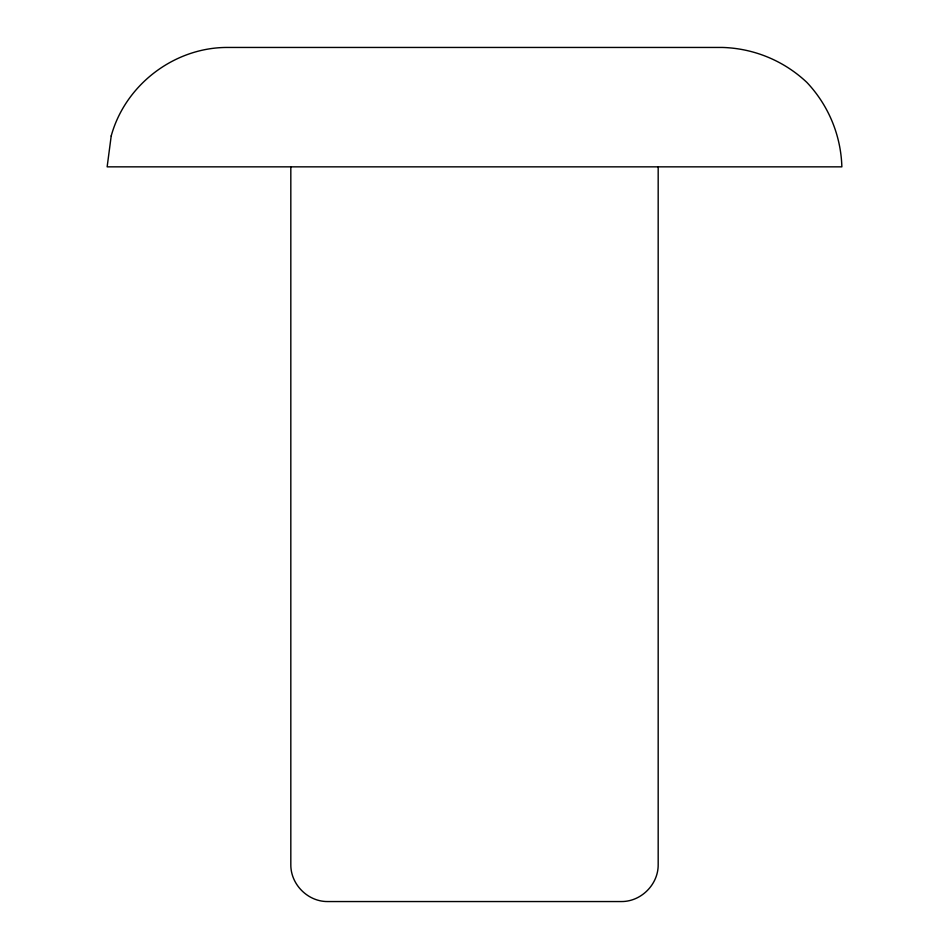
<?xml version="1.0" encoding="UTF-8"?>
<svg xmlns="http://www.w3.org/2000/svg" width="949" height="949" viewBox="0 0 949 949"><rect width="100%" height="100%" fill="white"/><g stroke="black" fill="none" stroke-linecap="round" stroke-linejoin="round"><path stroke-width="1.42" d="M658.179 166.846L658.179 864.812C658.298 884.48 641.109 901.669 621.441 901.55L327.559 901.55C307.891 901.669 290.702 884.48 290.821 864.812L290.821 166.846M111.211 135.944L107.142 166.846L841.858 166.846C840.944 135.339 828.513 105.339 806.887 82.421C783.969 60.795 753.957 48.363 722.462 47.45L226.538 47.45C173.762 47.747 125.161 85.03 111.211 135.944"/></g></svg>
